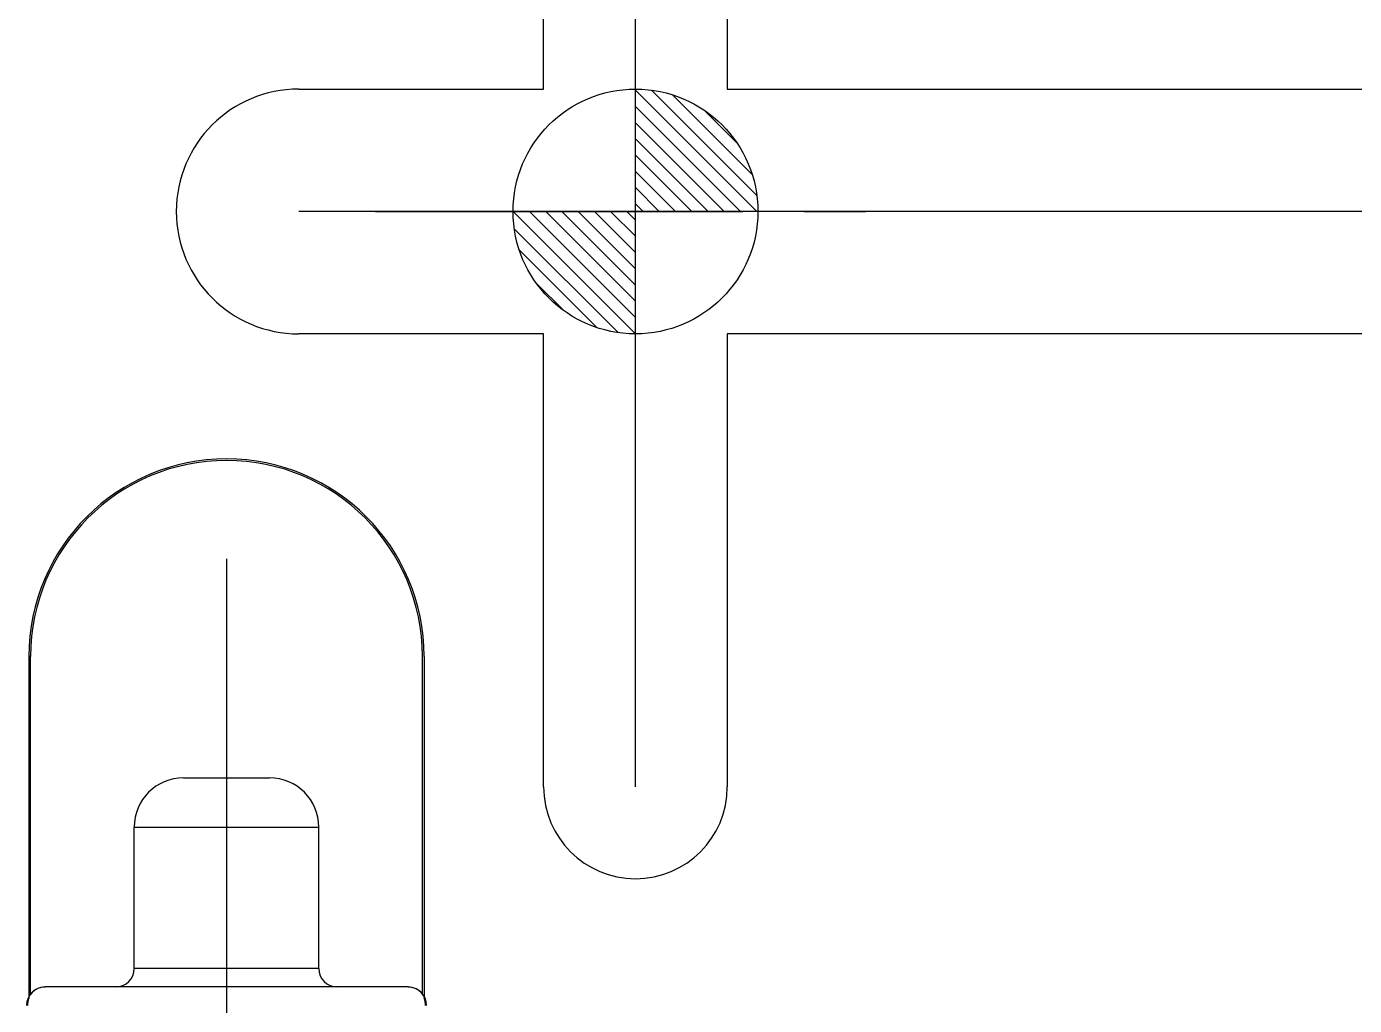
# Model space of a CAD drawing. Header units: millimetres. Extents: x 23490 to 24685, y -23248 to -22403.
# Drawn here: x 24027.03 to 24048.72, y -22586.47 to -22570.47 of the extents above; entities that cross this region are included whole.
import ezdxf

# ---------------------------------------------------------------- set-up
doc = ezdxf.new("R2010")
doc.units = ezdxf.units.MM
doc.header["$LTSCALE"] = 8
doc.linetypes.add('CENTER', pattern=[2, 1.25, -0.25, 0.25, -0.25])
doc.linetypes.add('CENTER2', pattern=[1.125, 0.75, -0.125, 0.125, -0.125])
for name, color, linetype in [('Cav-cor', 30, 'Continuous'), ('CL', 1, 'Continuous'), ('PIN', 5, 'Continuous'), ('PRODUCT', 1, 'Continuous')]:
    doc.layers.add(name, color=color, linetype=linetype)

msp = doc.modelspace()

# ---------------------------------------------------------------- hatches: boundary and pattern name
at = {"layer": 'PIN', "linetype": 'Continuous'}
h = msp.add_hatch(dxfattribs=at)
h.set_pattern_fill('ANSI31', color=141, scale=1.5, angle=90, style=0)
h.set_pattern_definition([(135, (24242.26202, -22587.73048), (-0.13258252, -0.13258252), [])])
h.paths.add_polyline_path([(24036.98, -22573.491), (24034.98, -22573.491, 0.414214), (24036.98, -22575.491)])
h.paths.add_polyline_path([(24036.98, -22571.491), (24036.98, -22573.491), (24038.98, -22573.491, 0.414214)])

# ---------------------------------------------------------------- linework, layer by layer
at = {"layer": 'Cav-cor', "color": 241}
for p, q in [((24035.48, -22571.491), (24035.48, -22564.087)), ((24036.98, -22582.895), (24036.98, -22564.087)), ((24038.48, -22564.087), (24038.48, -22571.491)), ((24031.48, -22571.491), (24035.48, -22571.491)), ((24038.48, -22571.491), (24069.8, -22571.491)), ((24110.3, -22573.491), (24031.48, -22573.491)), ((24035.48, -22575.491), (24031.48, -22575.491)), ((24035.48, -22582.895), (24035.48, -22575.491)), ((24038.48, -22575.491), (24038.48, -22582.895)), ((24069.8, -22575.491), (24038.48, -22575.491)), ((24027.073, -22580.761), (24027.073, -22586.348)), ((24027.1, -22580.761), (24027.073, -22580.761)), ((24027.1, -22586.277), (24027.1, -22580.761)), ((24033.5, -22586.277), (24033.5, -22580.761)), ((24033.528, -22580.761), (24033.528, -22586.348)), ((24029.597, -22582.747), (24031.004, -22582.747)), ((24028.793, -22585.863), (24028.793, -22583.551)), ((24028.793, -22583.551), (24031.808, -22583.551)), ((24031.808, -22585.863), (24031.808, -22583.551)), ((24031.808, -22585.863), (24028.793, -22585.863)), ((24033.265, -22586.164), (24027.336, -22586.164))]:
    msp.add_line(p, q, dxfattribs=at)
for centre, radius, start, end in [((24031.48, -22573.491), 2, 90, 270), ((24030.3, -22580.761), 3.227, 0, 180), ((24030.3, -22580.761), 3.2, 0, 180), ((24029.597, -22583.551), 0.804, 90, 180), ((24031.004, -22583.551), 0.804, 0, 90), ((24036.98, -22582.895), 1.5, 180, 0), ((24028.491, -22585.863), 0.301, 270, 0), ((24032.109, -22585.863), 0.301, 180, 270), ((24027.35, -22586.466), 0.301, 156.9072, 179.9853), ((24027.336, -22586.466), 0.301, 90, 141.2849), ((24033.265, -22586.466), 0.301, 38.7151, 90)]:
    msp.add_arc(centre, radius, start, end, dxfattribs=at)
msp.add_open_spline([(24033.513, -22586.298), (24033.512, -22586.296), (24033.508, -22586.289), (24033.504, -22586.282), (24033.5, -22586.277)], degree=3, knots=[0, 0, 0, 0, 0.290883, 1, 1, 1, 1], dxfattribs=at)
msp.add_open_spline([(24033.552, -22586.466), (24033.552, -22586.426), (24033.543, -22586.385), (24033.528, -22586.348)], degree=3, dxfattribs=at)
at = {"layer": 'CL', "color": 6, "linetype": 'CENTER'}
msp.add_line((24030.3, -22579.167), (24030.3, -22610.003), dxfattribs=at)
at = {"layer": 'PIN', "color": 141, "linetype": 'CENTER2'}
for p, q in [((24036.98, -22577.736), (24036.98, -22569.245)), ((24032.735, -22573.491), (24041.225, -22573.491))]:
    msp.add_line(p, q, dxfattribs=at)
at = {"layer": 'PIN', "color": 141, "linetype": 'Continuous'}
msp.add_circle((24036.98, -22573.491), 2, dxfattribs=at)
at = {"layer": 'PRODUCT'}
for p, q in [((24029.597, -22582.747), (24031.004, -22582.747)), ((24028.793, -22583.551), (24031.808, -22583.551)), ((24028.793, -22585.863), (24028.793, -22583.551)), ((24031.808, -22585.863), (24031.808, -22583.551)), ((24031.808, -22585.863), (24028.793, -22585.863)), ((24033.265, -22586.164), (24027.336, -22586.164))]:
    msp.add_line(p, q, dxfattribs=at)
for centre, radius, start, end in [((24029.597, -22583.551), 0.804, 90, 180), ((24031.004, -22583.551), 0.804, 0, 90), ((24028.491, -22585.863), 0.301, 270, 0), ((24032.109, -22585.863), 0.301, 180, 270), ((24027.336, -22586.466), 0.301, 90, 180), ((24033.265, -22586.466), 0.301, 0, 90)]:
    msp.add_arc(centre, radius, start, end, dxfattribs=at)

doc.saveas('drawing.dxf')
